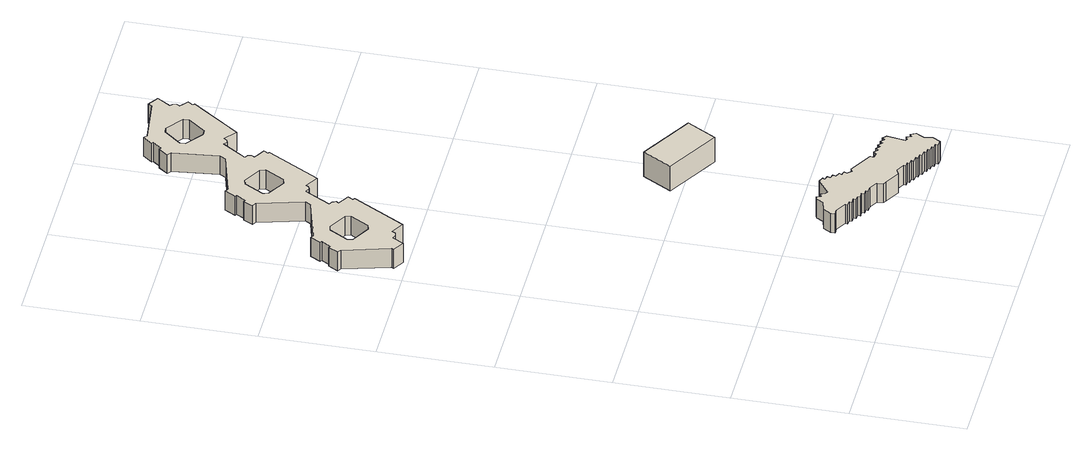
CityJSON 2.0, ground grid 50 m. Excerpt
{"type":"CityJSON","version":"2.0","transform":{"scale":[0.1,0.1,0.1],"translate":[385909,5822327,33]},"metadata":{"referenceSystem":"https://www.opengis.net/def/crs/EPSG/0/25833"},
"CityObjects":{
"building1":{"type":"Building","attributes":{"Gemeindeschluessel":"11000004","BezugspunktDach":"2200","function":"31001_3000","measuredHeight":9.8,"storeysAboveGround":3},"address":[{"country":"Germany","locality":"Berlin","thoroughfareNumber":"17 (1)","thoroughfareName":"Friedrich-Olbricht-Damm"}],"geometry":[{"type":"Solid","lod":"1","boundaries":[[[[0,1,2,3,4,5,6,7,8,9,10,11,12,13,14,15,16,17,18,19,20,21,22,23,24,25,26,27,28,29,30,31,32,33,34,35,36,37,38,39,40,41,42,43,44,45,46,47,48,49,50,51,52,53,54,55,56,57,58,59,60,61,62,63,64,65,66,67,68,69,70,71,72,73,74,75,76,77,78,79,80,81]],[[82,83,84,85,86,87,88,89,90,91,92,93,94,95,96,97,98,99,100,101,102,103,104,105,106,107,108,109,110,111,112,113,114,115,116,117,118,119,120,121,122,123,124,125,126,127,128,129,130,131,132,133,134,135,136,137,138,139,140,141,142,143,144,145,146,147,148,149,150,151,152,153,154,155,156,157,158,159,160,161,162,163]],[[82,163,81,80]],[[83,82,80,79]],[[84,83,79,78]],[[85,84,78,77]],[[86,85,77,76]],[[87,86,76,75]],[[88,87,75,74]],[[89,88,74,73]],[[90,89,73,72]],[[91,90,72,71]],[[92,91,71,70]],[[93,92,70,69]],[[94,93,69,68]],[[95,94,68,67]],[[96,95,67,66]],[[97,96,66,65]],[[98,97,65,64]],[[99,98,64,63]],[[100,99,63,62]],[[101,100,62,61]],[[102,101,61,60]],[[103,102,60,59]],[[104,103,59,58]],[[105,104,58,57]],[[106,105,57,56]],[[107,106,56,55]],[[108,107,55,54]],[[109,108,54,53]],[[110,109,53,52]],[[111,110,52,51]],[[112,111,51,50]],[[113,112,50,49]],[[114,113,49,48]],[[115,114,48,47]],[[116,115,47,46]],[[117,116,46,45]],[[118,117,45,44]],[[119,118,44,43]],[[120,119,43,42]],[[121,120,42,41]],[[122,121,41,40]],[[123,122,40,39]],[[124,123,39,38]],[[125,124,38,37]],[[126,125,37,36]],[[127,126,36,35]],[[128,127,35,34]],[[129,128,34,33]],[[130,129,33,32]],[[131,130,32,31]],[[132,131,31,30]],[[133,132,30,29]],[[134,133,29,28]],[[135,134,28,27]],[[136,135,27,26]],[[137,136,26,25]],[[138,137,25,24]],[[139,138,24,23]],[[140,139,23,22]],[[141,140,22,21]],[[142,141,21,20]],[[143,142,20,19]],[[144,143,19,18]],[[145,144,18,17]],[[146,145,17,16]],[[147,146,16,15]],[[148,147,15,14]],[[149,148,14,13]],[[150,149,13,12]],[[151,150,12,11]],[[152,151,11,10]],[[153,152,10,9]],[[154,153,9,8]],[[155,154,8,7]],[[156,155,7,6]],[[157,156,6,5]],[[158,157,5,4]],[[159,158,4,3]],[[160,159,3,2]],[[161,160,2,1]],[[162,161,1,0]],[[163,162,0,81]]]]}]},
"building2":{"type":"Building","attributes":{"Gemeindeschluessel":"11000004","BezugspunktDach":"2200","function":"31001_3000","measuredHeight":9.71,"storeysAboveGround":3},"address":[{"country":"Germany","locality":"Berlin","thoroughfareNumber":"40 (1)","thoroughfareName":"Friedrich-Olbricht-Damm"}],"geometry":[{"type":"Solid","lod":"1","boundaries":[[[[164,165,166,167,168,169,170,171,172,173,174,175,176,177,178,179,180,181,182,183,184,185,186,187,188,189,190,191,192,193,194,195,196,197,198,199,200,201,202,203,204,205,206,207,208,209,210,211,212,213,214,215,216,217,218,219,220,221,222,223,224,225,226,227,228,229,230,231,232,233],[234,235,236,237,238,239,240,241],[242,243,244,245,246,247,248,249],[250,251,252,253,254,255,256,257]],[[258,259,260,261,262,263,264,265,266,267,268,269,270,271,272,273,274,275,276,277,278,279,280,281,282,283,284,285,286,287,288,289,290,291,292,293,294,295,296,297,298,299,300,301,302,303,304,305,306,307,308,309,310,311,312,313,314,315,316,317,318,319,320,321,322,323,324,325,326,327],[328,329,330,331,332,333,334,335],[336,337,338,339,340,341,342,343],[344,345,346,347,348,349,350,351]],[[258,327,233,232]],[[259,258,232,231]],[[260,259,231,230]],[[261,260,230,229]],[[262,261,229,228]],[[263,262,228,227]],[[264,263,227,226]],[[265,264,226,225]],[[266,265,225,224]],[[267,266,224,223]],[[268,267,223,222]],[[269,268,222,221]],[[270,269,221,220]],[[271,270,220,219]],[[272,271,219,218]],[[273,272,218,217]],[[274,273,217,216]],[[275,274,216,215]],[[276,275,215,214]],[[277,276,214,213]],[[278,277,213,212]],[[279,278,212,211]],[[280,279,211,210]],[[281,280,210,209]],[[282,281,209,208]],[[283,282,208,207]],[[284,283,207,206]],[[285,284,206,205]],[[286,285,205,204]],[[287,286,204,203]],[[288,287,203,202]],[[289,288,202,201]],[[290,289,201,200]],[[291,290,200,199]],[[292,291,199,198]],[[293,292,198,197]],[[294,293,197,196]],[[295,294,196,195]],[[296,295,195,194]],[[297,296,194,193]],[[298,297,193,192]],[[299,298,192,191]],[[300,299,191,190]],[[301,300,190,189]],[[302,301,189,188]],[[303,302,188,187]],[[304,303,187,186]],[[305,304,186,185]],[[306,305,185,184]],[[307,306,184,183]],[[308,307,183,182]],[[309,308,182,181]],[[310,309,181,180]],[[311,310,180,179]],[[312,311,179,178]],[[313,312,178,177]],[[314,313,177,176]],[[315,314,176,175]],[[316,315,175,174]],[[317,316,174,173]],[[318,317,173,172]],[[319,318,172,171]],[[320,319,171,170]],[[321,320,170,169]],[[322,321,169,168]],[[323,322,168,167]],[[324,323,167,166]],[[325,324,166,165]],[[326,325,165,164]],[[327,326,164,233]],[[328,335,241,240]],[[329,328,240,239]],[[330,329,239,238]],[[331,330,238,237]],[[332,331,237,236]],[[333,332,236,235]],[[334,333,235,234]],[[335,334,234,241]],[[336,343,249,248]],[[337,336,248,247]],[[338,337,247,246]],[[339,338,246,245]],[[340,339,245,244]],[[341,340,244,243]],[[342,341,243,242]],[[343,342,242,249]],[[344,351,257,256]],[[345,344,256,255]],[[346,345,255,254]],[[347,346,254,253]],[[348,347,253,252]],[[349,348,252,251]],[[350,349,251,250]],[[351,350,250,257]]]]}]},
"building3":{"type":"Building","attributes":{"Gemeindeschluessel":"11000004","BezugspunktDach":"2200","function":"31001_1010","measuredHeight":14.54,"storeysAboveGround":2},"address":[{"country":"Germany","locality":"Berlin","thoroughfareNumber":"32, 34","thoroughfareName":"Friedrich-Olbricht-Damm"}],"geometry":[{"type":"Solid","lod":"1","boundaries":[[[[352,353,354,355]],[[356,357,358,359]],[[356,359,355,354]],[[357,356,354,353]],[[358,357,353,352]],[[359,358,352,355]]]]}]}
},
"vertices":[
[706,321,100],[730,323,100],[779,295,100],[777,283,100],[800,282,100],[800,270,100],[822,270,100],[821,258,100],[845,257,100],[844,244,100],[867,245,100],[866,232,100],[888,232,100],[888,220,100],[912,219,100],[948,198,100],[952,170,100],[965,162,100],[1031,125,100],[1054,137,100],[1092,116,100],[1091,104,100],[1111,105,100],[1110,93,100],[1133,92,100],[1130,81,100],[1156,79,100],[1154,68,100],[1177,67,100],[1175,55,100],[1201,53,100],[1200,42,100],[1222,41,100],[1220,30,100],[1243,29,100],[1241,18,100],[1262,18,100],[1262,6,100],[1286,4,100],[1307,40,100],[1298,74,100],[1320,112,100],[1307,135,100],[1296,126,100],[1286,147,100],[1271,140,100],[1263,145,100],[1275,227,100],[1258,243,100],[1250,230,100],[1235,246,100],[1225,234,100],[1208,250,100],[1199,237,100],[1182,254,100],[1174,240,100],[1158,257,100],[1147,244,100],[1123,247,100],[1124,265,100],[1024,322,100],[1008,314,100],[992,334,100],[996,347,100],[978,352,100],[982,365,100],[962,373,100],[965,387,100],[946,393,100],[950,407,100],[930,414,100],[936,424,100],[914,434,100],[848,384,100],[837,390,100],[827,410,100],[812,404,100],[804,423,100],[791,417,100],[773,386,100],[725,374,100],[706,340,100],[725,374,2],[773,386,2],[791,417,2],[804,423,2],[812,404,2],[827,410,2],[837,390,2],[848,384,2],[914,434,2],[936,424,2],[930,414,2],[950,407,2],[946,393,2],[965,387,2],[962,373,2],[982,365,2],[978,352,2],[996,347,2],[992,334,2],[1008,314,2],[1024,322,2],[1124,265,2],[1123,247,2],[1147,244,2],[1158,257,2],[1174,240,2],[1182,254,2],[1199,237,2],[1208,250,2],[1225,234,2],[1235,246,2],[1250,230,2],[1258,243,2],[1275,227,2],[1263,145,2],[1271,140,2],[1286,147,2],[1296,126,2],[1307,135,2],[1320,112,2],[1298,74,2],[1307,40,2],[1286,4,2],[1262,6,2],[1262,18,2],[1241,18,2],[1243,29,2],[1220,30,2],[1222,41,2],[1200,42,2],[1201,53,2],[1175,55,2],[1177,67,2],[1154,68,2],[1156,79,2],[1130,81,2],[1133,92,2],[1110,93,2],[1111,105,2],[1091,104,2],[1092,116,2],[1054,137,2],[1031,125,2],[965,162,2],[952,170,2],[948,198,2],[912,219,2],[888,220,2],[888,232,2],[866,232,2],[867,245,2],[844,244,2],[845,257,2],[821,258,2],[822,270,2],[800,270,2],[800,282,2],[777,283,2],[779,295,2],[730,323,2],[706,321,2],[706,340,2],
[16,2263,108],[73,2059,108],[67,2049,108],[117,2020,108],[146,2071,108],[160,2063,108],[179,2068,108],[187,2082,108],[243,2050,108],[377,2283,108],[368,2288,108],[382,2312,108],[332,2341,108],[339,2352,108],[334,2368,108],[317,2378,108],[382,2491,108],[400,2481,108],[416,2487,108],[421,2497,108],[480,2463,108],[613,2695,108],[605,2699,108],[617,2719,108],[567,2748,108],[576,2763,108],[573,2778,108],[557,2787,108],[627,2892,108],[641,2880,108],[656,2884,108],[666,2898,108],[718,2856,108],[871,3067,108],[865,3074,108],[880,3097,108],[846,3125,108],[854,3139,108],[850,3156,108],[839,3166,108],[877,3224,108],[830,3255,108],[820,3238,108],[616,3213,108],[602,3225,108],[570,3184,108],[576,3179,108],[545,3139,108],[538,3144,108],[506,3104,108],[522,3091,108],[546,2889,108],[530,2861,108],[329,2807,108],[312,2817,108],[285,2769,108],[292,2764,108],[268,2721,108],[260,2726,108],[237,2684,108],[255,2674,108],[309,2476,108],[294,2450,108],[88,2396,108],[76,2403,108],[50,2358,108],[58,2353,108],[33,2311,108],[25,2315,108],[1,2272,108],[142,2335,108],[166,2341,108],[246,2295,108],[253,2271,108],[206,2190,108],[182,2183,108],[101,2229,108],[95,2253,108],[657,3146,108],[682,3149,108],[756,3091,108],[759,3066,108],[699,2990,108],[674,2988,108],[600,3046,108],[597,3071,108],[378,2747,108],[402,2753,108],[483,2708,108],[489,2683,108],[441,2599,108],[417,2592,108],[337,2638,108],[330,2662,108],[25,2315,11],[33,2311,11],[58,2353,11],[50,2358,11],[76,2403,11],[88,2396,11],[294,2450,11],[309,2476,11],[255,2674,11],[237,2684,11],[260,2726,11],[268,2721,11],[292,2764,11],[285,2769,11],[312,2817,11],[329,2807,11],[530,2861,11],[546,2889,11],[522,3091,11],[506,3104,11],[538,3144,11],[545,3139,11],[576,3179,11],[570,3184,11],[602,3225,11],[616,3213,11],[820,3238,11],[830,3255,11],[877,3224,11],[839,3166,11],[850,3156,11],[854,3139,11],[846,3125,11],[880,3097,11],[865,3074,11],[871,3067,11],[718,2856,11],[666,2898,11],[656,2884,11],[641,2880,11],[627,2892,11],[557,2787,11],[573,2778,11],[576,2763,11],[567,2748,11],[617,2719,11],[605,2699,11],[613,2695,11],[480,2463,11],[421,2497,11],[416,2487,11],[400,2481,11],[382,2491,11],[317,2378,11],[334,2368,11],[339,2352,11],[332,2341,11],[382,2312,11],[368,2288,11],[377,2283,11],[243,2050,11],[187,2082,11],[179,2068,11],[160,2063,11],[146,2071,11],[117,2020,11],[67,2049,11],[73,2059,11],[16,2263,11],[1,2272,11],[101,2229,11],[182,2183,11],[206,2190,11],[253,2271,11],[246,2295,11],[166,2341,11],[142,2335,11],[95,2253,11],[600,3046,11],[674,2988,11],[699,2990,11],[759,3066,11],[756,3091,11],[682,3149,11],[657,3146,11],[597,3071,11],[337,2638,11],[417,2592,11],[441,2599,11],[489,2683,11],[483,2708,11],[402,2753,11],[378,2747,11],[330,2662,11],
[1058,908,144],[1132,1035,144],[897,1172,144],[823,1044,144],[897,1172,18],[1132,1035,18],[1058,908,18],[823,1044,18]
]}
